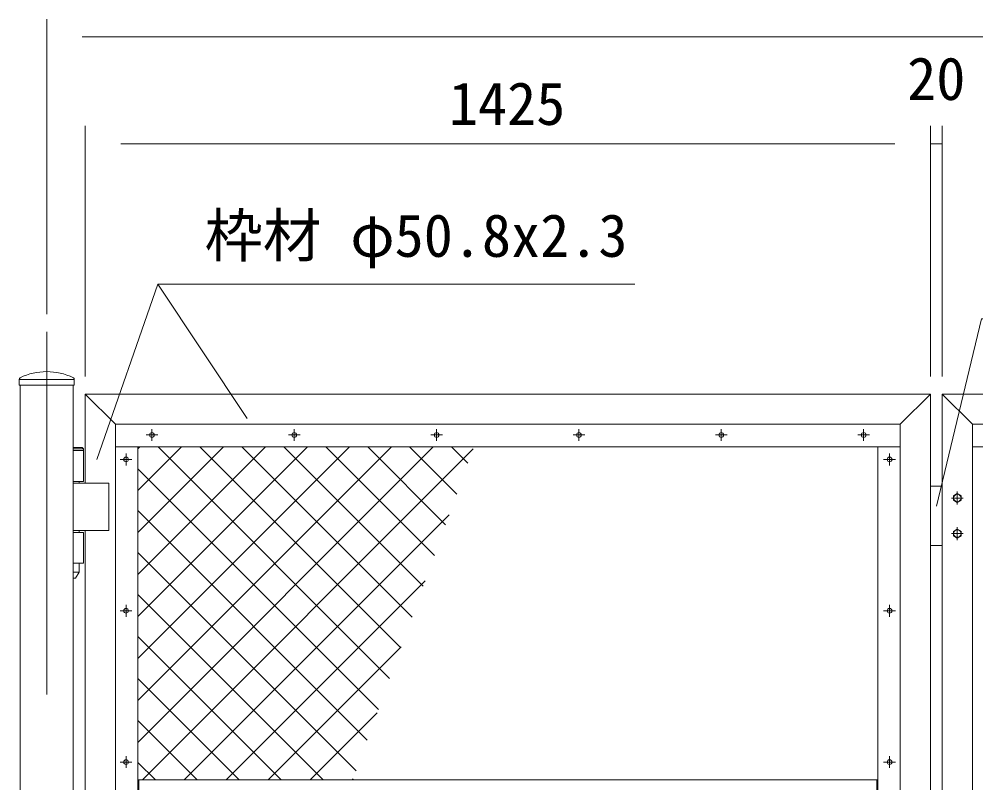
# Model space of a CAD drawing. Units: millimetres, scale not verified. Extents: x -6300 to 6300, y -4455 to 4455.
# Drawn here: x -2868 to -1255, y -936 to 351 of the extents above; entities that cross this region are included whole.
import ezdxf
from ezdxf.enums import TextEntityAlignment as Align

# ---------------------------------------------------------------- set-up
doc = ezdxf.new("R2010")
doc.units = ezdxf.units.MM
doc.header["$LTSCALE"] = 30
doc.linetypes.add('USER1', pattern=[50.8, 31.75, -6.35, 6.35, -6.35])
for name, color, linetype, lineweight in [('0-0_D-STR1', 1, 'Continuous', 18), ('0-1_D-BMK', 2, 'USER1', 13), ('0-4_D-STR2', 7, 'Continuous', 9), ('0-5_D-STR3', 3, 'Continuous', 13), ('0-7_D-STR-DIM', 7, 'Continuous', 9), ('0-9_D-STR-TXT', 7, 'Continuous', 9)]:
    doc.layers.add(name, color=color, linetype=linetype, lineweight=lineweight)
doc.styles.add('ＭＳ ゴシック', font='')
doc.styles.get('ＭＳ ゴシック').set_extended_font_data('MS Gothic')

msp = doc.modelspace()

# ---------------------------------------------------------------- linework, layer by layer
at = {"layer": '0-0_D-STR1'}
for p, q in [((-2867.88, -255.52), (-2774.88, -255.52)), ((-2867.88, -255.52), (-2867.88, -265.52)), ((-2774.88, -255.52), (-2774.88, -265.52)), ((-2867.88, -265.52), (-2774.88, -265.52)), ((-2865.93, -265.52), (-2865.93, -2230.52)), ((-2776.83, -265.52), (-2776.83, -2230.52)), ((-2705.58, -331.32), (-2756.38, -280.52)), ((-1382.18, -331.32), (-1331.38, -280.52)), ((-1260.58, -331.32), (-1311.38, -280.52)), ((-1382.18, -331.32), (-2705.58, -331.32)), ((-2705.58, -331.32), (-2705.58, -1679.72)), ((-1382.18, -988.52), (-1382.18, -331.32)), ((-2756.38, -510.52), (-2756.38, -1500.52))]:
    msp.add_line(p, q, dxfattribs=at)
for points in [[(-1331.38, -988.52), (-1331.38, -280.52), (-2756.38, -280.52), (-2756.38, -430.52)], [(113.62, -430.52), (113.62, -280.52), (-1311.38, -280.52), (-1311.38, -988.52)], [(-1260.58, -1679.72), (62.82, -1679.72), (62.82, -331.32), (-1260.58, -331.32), (-1260.58, -988.52)]]:
    msp.add_lwpolyline(points, dxfattribs=at)
for centre, radius, start, end in [((-2864.68, -255.52), 3.2, 120.05225, 180), ((-2821.38, -346.18), 103.66, 64.33066, 115.66934), ((-2778.08, -255.52), 3.2, 0, 59.94775)]:
    msp.add_arc(centre, radius, start, end, dxfattribs=at)
at = {"layer": '0-1_D-BMK'}
for p, q in [((-2821.38, -2310.52), (-2821.38, -175.52)), ((-2653.86, -349.32), (-2633.91, -349.32)), ((-2643.88, -359.29), (-2643.88, -339.34)), ((-2413.86, -349.32), (-2393.91, -349.32)), ((-2403.88, -359.29), (-2403.88, -339.34)), ((-2173.86, -349.32), (-2153.91, -349.32)), ((-2163.88, -359.29), (-2163.88, -339.34)), ((-1933.86, -349.32), (-1913.91, -349.32)), ((-1923.88, -359.29), (-1923.88, -339.34)), ((-1693.86, -349.32), (-1673.91, -349.32)), ((-1683.88, -359.29), (-1683.88, -339.34)), ((-1433.91, -349.32), (-1453.86, -349.32)), ((-1443.88, -359.29), (-1443.88, -339.34)), ((-2687.58, -400.49), (-2687.58, -380.54)), ((-1400.18, -400.49), (-1400.18, -380.54)), ((-2677.61, -390.52), (-2697.56, -390.52)), ((-1410.16, -390.52), (-1390.21, -390.52)), ((-1285.98, -444.38), (-1285.98, -466.66)), ((-1295.98, -455.52), (-1275.98, -455.52)), ((-1295.98, -515.52), (-1275.98, -515.52)), ((-1285.98, -504.38), (-1285.98, -526.66)), ((-2687.58, -655.49), (-2687.58, -635.54)), ((-1400.18, -655.49), (-1400.18, -635.54)), ((-2677.61, -645.52), (-2697.56, -645.52)), ((-1410.16, -645.52), (-1390.21, -645.52)), ((-2677.61, -900.52), (-2697.56, -900.52)), ((-2687.58, -910.49), (-2687.58, -890.54)), ((-1410.16, -900.52), (-1390.21, -900.52)), ((-1400.18, -910.49), (-1400.18, -890.54))]:
    msp.add_line(p, q, dxfattribs=at)
at = {"layer": '0-4_D-STR2'}
for p, q in [((-2667.58, -372.36), (-2664.54, -369.32)), ((-2667.58, -443.07), (-2593.83, -369.32)), ((-2667.58, -513.78), (-2523.12, -369.32)), ((-2667.58, -584.5), (-2452.4, -369.32)), ((-2667.58, -655.21), (-2381.69, -369.32)), ((-2667.58, -725.92), (-2310.98, -369.32)), ((-2667.58, -796.63), (-2240.27, -369.32)), ((-2667.58, -867.34), (-2169.56, -369.32)), ((-2243.15, -759.84), (-2633.67, -369.32)), ((-2224.28, -708), (-2562.96, -369.32)), ((-2205.41, -656.15), (-2492.25, -369.32)), ((-2186.54, -604.31), (-2421.54, -369.32)), ((-2167.68, -552.47), (-2350.83, -369.32)), ((-2148.81, -500.63), (-2280.12, -369.32)), ((-2129.94, -448.79), (-2209.41, -369.32)), ((-2111.07, -396.95), (-2138.7, -369.32)), ((-2660.05, -930.52), (-2102.25, -372.72)), ((-2262.02, -811.68), (-2667.58, -406.12)), ((-2280.89, -863.52), (-2667.58, -476.83)), ((-2589.34, -930.52), (-2142.72, -483.89)), ((-2299.76, -915.36), (-2667.58, -547.54)), ((-2518.63, -930.52), (-2183.18, -595.07)), ((-2355.31, -930.52), (-2667.58, -618.25)), ((-2426.02, -930.52), (-2667.58, -688.96)), ((-2447.92, -930.52), (-2223.64, -706.25)), ((-2496.73, -930.52), (-2667.58, -759.67)), ((-2377.21, -930.52), (-2264.11, -817.42)), ((-2567.44, -930.52), (-2667.58, -830.38)), ((-2638.16, -930.52), (-2667.58, -901.09)), ((-2306.5, -930.52), (-2304.57, -928.6))]:
    msp.add_line(p, q, dxfattribs=at)
at = {"layer": '0-5_D-STR3'}
for p, q in [((-2761.37, -370.52), (-2776.83, -370.52)), ((-2761.37, -370.52), (-2759.37, -372.52)), ((-1382.18, -369.32), (-2705.58, -369.32)), ((-2667.58, -1641.72), (-2667.58, -369.32)), ((-1420.18, -988.52), (-1420.18, -369.32)), ((-1260.58, -369.32), (62.82, -369.32)), ((-2759.37, -372.52), (-2776.83, -372.52)), ((-2759.36, -375.52), (-2776.83, -375.52)), ((-2759.37, -375.52), (-2759.37, -372.52)), ((-2759.36, -375.52), (-2759.36, -427.52)), ((-2759.36, -427.52), (-2776.83, -427.52)), ((-2716.85, -430.52), (-2776.83, -430.52)), ((-2766.86, -427.52), (-2766.86, -430.52)), ((-2716.85, -430.52), (-2716.85, -510.52)), ((-1331.38, -435.52), (-1311.38, -435.52)), ((-1279.48, -459.27), (-1279.48, -451.77)), ((-2716.85, -510.52), (-2776.83, -510.52)), ((-2759.36, -513.52), (-2776.83, -513.52)), ((-2766.86, -510.52), (-2766.86, -513.52)), ((-2759.36, -513.52), (-2759.36, -565.52)), ((-1279.48, -519.27), (-1279.48, -511.77)), ((-1331.38, -535.52), (-1311.38, -535.52)), ((-2759.36, -565.52), (-2776.83, -565.52)), ((-2766.86, -580.52), (-2776.83, -580.52)), ((-2772.86, -590.52), (-2766.86, -580.52)), ((-2766.86, -565.52), (-2766.86, -580.52)), ((-2772.86, -590.52), (-2776.83, -590.52)), ((-2667.58, -930.52), (-1420.18, -930.52)), ((-2665.88, -930.52), (-2665.88, -1080.52)), ((-1421.88, -930.52), (-1421.88, -988.52))]:
    msp.add_line(p, q, dxfattribs=at)
for points in [[(-1292.48, -451.77), (-1285.98, -448.01), (-1279.48, -451.77)], [(-1279.48, -459.27), (-1285.98, -463.02), (-1292.48, -459.27), (-1292.48, -451.77)], [(-1292.48, -511.77), (-1285.98, -508.01), (-1279.48, -511.77)], [(-1279.48, -519.27), (-1285.98, -523.02), (-1292.48, -519.27), (-1292.48, -511.77)]]:
    msp.add_lwpolyline(points, dxfattribs=at)
for centre, radius in [((-2643.88, -349.32), 4), ((-2403.88, -349.32), 4), ((-2163.88, -349.32), 4), ((-1923.88, -349.32), 4), ((-1683.88, -349.32), 4), ((-1443.88, -349.32), 4), ((-2687.58, -390.52), 4), ((-1400.18, -390.52), 4), ((-1285.98, -455.52), 6.25), ((-1285.98, -515.52), 6.25), ((-2687.58, -645.52), 4), ((-1400.18, -645.52), 4), ((-2687.58, -900.52), 4), ((-1400.18, -900.52), 4)]:
    msp.add_circle(centre, radius, dxfattribs=at)
at = {"layer": '0-7_D-STR-DIM'}
for p, q in [((-2821.38, -145.52), (-2821.38, 351.48)), ((-2761.38, 321.48), (118.62, 321.48)), ((-2756.38, -250.52), (-2756.38, 171.48)), ((-1331.38, -250.52), (-1331.38, 171.48)), ((-1331.38, -250.52), (-1331.38, 171.48)), ((-1311.38, -250.52), (-1311.38, 171.48)), ((-1311.38, -250.52), (-1311.38, 171.48)), ((-2696.38, 141.48), (-1391.38, 141.48)), ((-1391.38, 141.48), (-1451.38, 141.48)), ((-1331.38, 141.48), (-1311.38, 141.48))]:
    msp.add_line(p, q, dxfattribs=at)
at = {"layer": '0-9_D-STR-TXT'}
msp.add_line((-2633.88, -94.93), (-2483.38, -321.71), dxfattribs=at)
for points in [[(-1829.96, -94.93), (-2633.88, -94.93), (-2736.66, -390.81)], [(-897.72, -153.61), (-1245.17, -153.61), (-1321.11, -469.37)]]:
    msp.add_lwpolyline(points, dxfattribs=at)

# ---------------------------------------------------------------- texts
at = {"layer": '0-7_D-STR-DIM', "style": 'ＭＳ ゴシック'}
for s, p in [('20', (-1370.51, 193.6)), ('1425', (-2143.26, 151.6))]:
    msp.add_text(s, height=72.14, dxfattribs=at).set_placement(p, align=Align.BOTTOM_LEFT)
at = {"layer": '0-9_D-STR-TXT', "style": 'ＭＳ ゴシック'}
msp.add_text('枠材 φ50.8x2.3', height=72.14, dxfattribs=at).set_placement((-2555.21, -70.73), align=Align.BOTTOM_LEFT)

doc.saveas('drawing.dxf')
